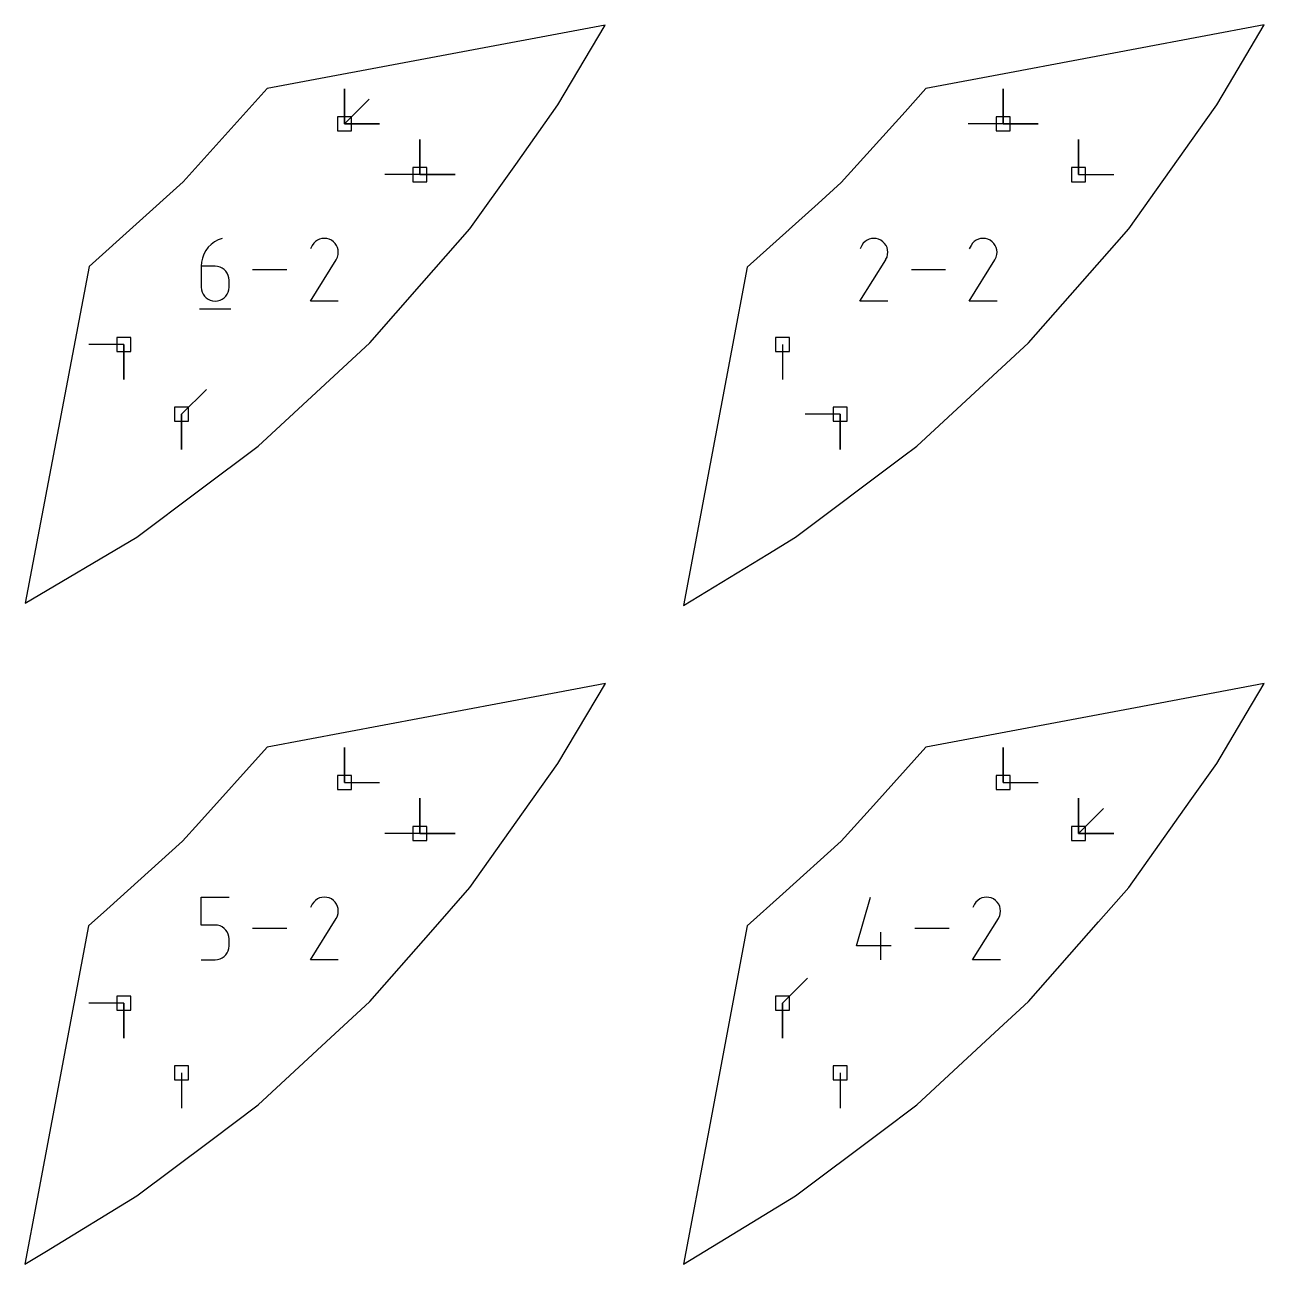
# Model space of a CAD drawing. Extents: x 0 to 800, y 0 to 1000.
# Drawn here: x 670.7 to 721.1, y 629.3 to 679.7 of the extents above; entities that cross this region are included whole.
import ezdxf

# ---------------------------------------------------------------- set-up
doc = ezdxf.new("R2010")
doc.units = 0
doc.header["$MEASUREMENT"] = 0
for name, color, linetype in [('annotation', 7, 'Continuous'), ('boundary', 7, 'Continuous'), ('hole', 7, 'Continuous')]:
    doc.layers.add(name, color=color, linetype=linetype)

msp = doc.modelspace()

# ---------------------------------------------------------------- linework, layer by layer
at = {"layer": 'annotation', "color": 1}
for p, q in [((683.730626, 675.701468), (683.730626, 677.130218)), ((683.730626, 675.701468), (683.730626, 677.130218)), ((683.730626, 677.130218), (683.730626, 675.701468)), ((683.730626, 675.701468), (683.730626, 677.130218)), ((683.730626, 677.130218), (683.730626, 675.701468)), ((710.519404, 675.701468), (710.519404, 677.130218)), ((710.519404, 675.701468), (710.519404, 677.130218)), ((710.519404, 677.130218), (710.519404, 675.701468)), ((710.519404, 675.701468), (710.519404, 677.130218)), ((710.519404, 677.130218), (710.519404, 675.701468)), ((683.730626, 675.701468), (684.740905, 676.711747)), ((683.730626, 675.701468), (685.159376, 675.701468)), ((683.730626, 675.701468), (685.159376, 675.701468)), ((685.159376, 675.701468), (683.730626, 675.701468)), ((710.519404, 675.701468), (709.090654, 675.701468)), ((710.519404, 675.701468), (711.948154, 675.701468)), ((710.519404, 675.701468), (711.948154, 675.701468)), ((711.948154, 675.701468), (710.519404, 675.701468)), ((686.79973, 673.634891), (686.79973, 675.063641)), ((686.79973, 673.634891), (686.79973, 675.063641)), ((686.79973, 675.063641), (686.79973, 673.634891)), ((686.79973, 673.634891), (686.79973, 675.063641)), ((686.79973, 675.063641), (686.79973, 673.634891)), ((713.588508, 673.634891), (713.588508, 675.063641)), ((713.588508, 673.634891), (713.588508, 675.063641)), ((713.588508, 675.063641), (713.588508, 673.634891)), ((686.79973, 673.634891), (685.37098, 673.634891)), ((686.79973, 673.634891), (688.22848, 673.634891)), ((686.79973, 673.634891), (688.22848, 673.634891)), ((688.22848, 673.634891), (686.79973, 673.634891)), ((713.588508, 673.634891), (715.017258, 673.634891)), ((678.447596, 670.900311), (678.3136, 670.799263)), ((678.596484, 670.982279), (678.447596, 670.900311)), ((678.758738, 671.043114), (678.596484, 670.982279)), ((678.758738, 671.043114), (678.758738, 671.043114)), ((682.554235, 670.913067), (682.48342, 670.8432)), ((682.634687, 670.968545), (682.554235, 670.913067)), ((682.722624, 671.009075), (682.634687, 670.968545)), ((682.815891, 671.034097), (682.722624, 671.009075)), ((682.912335, 671.043052), (682.815891, 671.034097)), ((683.009801, 671.03538), (682.912335, 671.043052)), ((683.106137, 671.010522), (683.009801, 671.03538)), ((683.199188, 670.967918), (683.106137, 671.010522)), ((683.282412, 670.90882), (683.199188, 670.967918)), ((683.199188, 670.967918), (683.199188, 670.967918)), ((683.351997, 670.837904), (683.282412, 670.90882)), ((704.902562, 670.913067), (704.831747, 670.8432)), ((704.983015, 670.968545), (704.902562, 670.913067)), ((705.070951, 671.009075), (704.983015, 670.968545)), ((705.164218, 671.034097), (705.070951, 671.009075)), ((705.260662, 671.043052), (705.164218, 671.034097)), ((705.358128, 671.03538), (705.260662, 671.043052)), ((705.454464, 671.010522), (705.358128, 671.03538)), ((705.547515, 670.967918), (705.454464, 671.010522)), ((705.63074, 670.90882), (705.547515, 670.967918)), ((705.547515, 670.967918), (705.547515, 670.967918)), ((705.700324, 670.837904), (705.63074, 670.90882)), ((709.343205, 670.913067), (709.27239, 670.8432)), ((709.423657, 670.968545), (709.343205, 670.913067)), ((709.511594, 671.009075), (709.423657, 670.968545)), ((709.604861, 671.034097), (709.511594, 671.009075)), ((709.701305, 671.043052), (709.604861, 671.034097)), ((709.798771, 671.03538), (709.701305, 671.043052)), ((709.895107, 671.010522), (709.798771, 671.03538)), ((709.988158, 670.967918), (709.895107, 671.010522)), ((710.071382, 670.90882), (709.988158, 670.967918)), ((709.988158, 670.967918), (709.988158, 670.967918)), ((710.140967, 670.837904), (710.071382, 670.90882)), ((678.016255, 670.402182), (677.957116, 670.245354)), ((678.096402, 670.548145), (678.016255, 670.402182)), ((678.196026, 670.68119), (678.096402, 670.548145)), ((678.3136, 670.799263), (678.196026, 670.68119)), ((682.424396, 670.759504), (682.35002, 670.61683)), ((682.48342, 670.8432), (682.424396, 670.759504)), ((683.407323, 670.757342), (683.351997, 670.837904)), ((683.447772, 670.669308), (683.407323, 670.757342)), ((683.472724, 670.575975), (683.447772, 670.669308)), ((683.44842, 670.285919), (683.473667, 670.382107)), ((683.481563, 670.479517), (683.472724, 670.575975)), ((683.473667, 670.382107), (683.481563, 670.479517)), ((704.772723, 670.759504), (704.698347, 670.61683)), ((704.831747, 670.8432), (704.772723, 670.759504)), ((705.75565, 670.757342), (705.700324, 670.837904)), ((705.796099, 670.669308), (705.75565, 670.757342)), ((705.821052, 670.575975), (705.796099, 670.669308)), ((705.796747, 670.285919), (705.821995, 670.382107)), ((705.82989, 670.479517), (705.821052, 670.575975)), ((705.821995, 670.382107), (705.82989, 670.479517)), ((709.213366, 670.759504), (709.13899, 670.61683)), ((709.27239, 670.8432), (709.213366, 670.759504)), ((710.196293, 670.757342), (710.140967, 670.837904)), ((710.236742, 670.669308), (710.196293, 670.757342)), ((710.261695, 670.575975), (710.236742, 670.669308)), ((710.23739, 670.285919), (710.262638, 670.382107)), ((710.270533, 670.479517), (710.261695, 670.575975)), ((710.262638, 670.382107), (710.270533, 670.479517)), ((677.920511, 670.079714), (677.90797, 669.907318)), ((677.90797, 669.907318), (677.90797, 669.05959)), ((678.474349, 669.907318), (677.90797, 669.907318)), ((677.957116, 670.245354), (677.920511, 670.079714)), ((678.576213, 669.898227), (678.474349, 669.907318)), ((678.672064, 669.87201), (678.576213, 669.898227)), ((678.760307, 669.830246), (678.672064, 669.87201)), ((682.34842, 668.49255), (683.395125, 670.177611)), ((683.395125, 670.177611), (683.396376, 670.179159)), ((683.395125, 670.177611), (683.395125, 670.177611)), ((683.396376, 670.179159), (683.397576, 670.180721)), ((683.397576, 670.180721), (683.398733, 670.182308)), ((683.398733, 670.182308), (683.399854, 670.183936)), ((683.399854, 670.183936), (683.400947, 670.185616)), ((683.400947, 670.185616), (683.402021, 670.187362)), ((683.402021, 670.187362), (683.403082, 670.189186)), ((683.403082, 670.189186), (683.40414, 670.191103)), ((683.40414, 670.191103), (683.405202, 670.193126)), ((683.405202, 670.193126), (683.44842, 670.285919)), ((683.405202, 670.193126), (683.405202, 670.193126)), ((704.696748, 668.49255), (705.743453, 670.177611)), ((705.743453, 670.177611), (705.744704, 670.179159)), ((705.743453, 670.177611), (705.743453, 670.177611)), ((705.744704, 670.179159), (705.745904, 670.180721)), ((705.745904, 670.180721), (705.74706, 670.182308)), ((705.74706, 670.182308), (705.748181, 670.183936)), ((705.748181, 670.183936), (705.749275, 670.185616)), ((705.749275, 670.185616), (705.750348, 670.187362)), ((705.750348, 670.187362), (705.75141, 670.189186)), ((705.75141, 670.189186), (705.752468, 670.191103)), ((705.752468, 670.191103), (705.753529, 670.193126)), ((705.753529, 670.193126), (705.796747, 670.285919)), ((705.753529, 670.193126), (705.753529, 670.193126)), ((709.137391, 668.49255), (710.184095, 670.177611)), ((710.184095, 670.177611), (710.185347, 670.179159)), ((710.184095, 670.177611), (710.184095, 670.177611)), ((710.185347, 670.179159), (710.186547, 670.180721)), ((710.186547, 670.180721), (710.187703, 670.182308)), ((710.187703, 670.182308), (710.188824, 670.183936)), ((710.188824, 670.183936), (710.189917, 670.185616)), ((710.189917, 670.185616), (710.190991, 670.187362)), ((710.190991, 670.187362), (710.192053, 670.189186)), ((710.192053, 670.189186), (710.19311, 670.191103)), ((710.19311, 670.191103), (710.194172, 670.193126)), ((710.194172, 670.193126), (710.23739, 670.285919)), ((710.194172, 670.193126), (710.194172, 670.193126)), ((678.839349, 669.774518), (678.760307, 669.830246)), ((678.907594, 669.706406), (678.839349, 669.774518)), ((678.963448, 669.627491), (678.907594, 669.706406)), ((679.005318, 669.539354), (678.963448, 669.627491)), ((679.031609, 669.443576), (679.005318, 669.539354)), ((679.040727, 669.341739), (679.031609, 669.443576)), ((681.392014, 669.767843), (679.997421, 669.767843)), ((708.180984, 669.767843), (706.786391, 669.767843)), ((677.90797, 669.05959), (677.90797, 669.05959)), ((677.90797, 669.05959), (677.917114, 668.957703)), ((677.917114, 668.957703), (677.943471, 668.861793)), ((677.943471, 668.861793), (677.985427, 668.773465)), ((678.963448, 668.773465), (679.005318, 668.861793)), ((679.005318, 668.861793), (679.031609, 668.957703)), ((679.031609, 668.957703), (679.040727, 669.05959)), ((679.040727, 669.05959), (679.040727, 669.341739)), ((679.040727, 669.341739), (679.040727, 669.341739)), ((677.985427, 668.773465), (678.041367, 668.694323)), ((678.041367, 668.694323), (678.109678, 668.625971)), ((678.109678, 668.625971), (678.188745, 668.570016)), ((678.188745, 668.570016), (678.276956, 668.528061)), ((678.276956, 668.528061), (678.372695, 668.501711)), ((678.372695, 668.501711), (678.474349, 668.492571)), ((678.474349, 668.492571), (678.576213, 668.501711)), ((678.474349, 668.492571), (678.474349, 668.492571)), ((678.576213, 668.501711), (678.672064, 668.528061)), ((678.672064, 668.528061), (678.760307, 668.570016)), ((678.760307, 668.570016), (678.839349, 668.625971)), ((678.839349, 668.625971), (678.907594, 668.694323)), ((678.907594, 668.694323), (678.963448, 668.773465)), ((683.481178, 668.49255), (682.34842, 668.49255)), ((705.829505, 668.49255), (704.696748, 668.49255)), ((710.270148, 668.49255), (709.137391, 668.49255)), ((677.837033, 668.173753), (679.112304, 668.173753)), ((674.761365, 666.732207), (673.332615, 666.732207)), ((674.761365, 666.732207), (674.761365, 665.303457)), ((674.761365, 666.732207), (674.761365, 665.303457)), ((674.761365, 665.303457), (674.761365, 666.732207)), ((701.550142, 666.732207), (701.550142, 665.303457)), ((677.107288, 663.89322), (678.117567, 664.903499)), ((677.107288, 663.89322), (677.107288, 662.46447)), ((677.107288, 663.89322), (677.107288, 662.46447)), ((677.107288, 662.46447), (677.107288, 663.89322)), ((703.896066, 663.89322), (702.467316, 663.89322)), ((703.896066, 663.89322), (703.896066, 662.46447)), ((703.896066, 663.89322), (703.896066, 662.46447)), ((703.896066, 662.46447), (703.896066, 663.89322)), ((683.730626, 648.91269), (683.730626, 650.34144)), ((683.730626, 648.91269), (683.730626, 650.34144)), ((683.730626, 650.34144), (683.730626, 648.91269)), ((710.519404, 648.91269), (710.519404, 650.34144)), ((710.519404, 648.91269), (710.519404, 650.34144)), ((710.519404, 650.34144), (710.519404, 648.91269)), ((683.730626, 648.91269), (685.159376, 648.91269)), ((710.519404, 648.91269), (711.948154, 648.91269)), ((686.79973, 646.846113), (686.79973, 648.274863)), ((686.79973, 646.846113), (686.79973, 648.274863)), ((686.79973, 648.274863), (686.79973, 646.846113)), ((686.79973, 646.846113), (686.79973, 648.274863)), ((686.79973, 648.274863), (686.79973, 646.846113)), ((713.588508, 646.846113), (713.588508, 648.274863)), ((713.588508, 646.846113), (713.588508, 648.274863)), ((713.588508, 648.274863), (713.588508, 646.846113)), ((713.588508, 646.846113), (713.588508, 648.274863)), ((713.588508, 648.274863), (713.588508, 646.846113)), ((713.588508, 646.846113), (714.598786, 647.856391)), ((686.79973, 646.846113), (685.37098, 646.846113)), ((686.79973, 646.846113), (688.22848, 646.846113)), ((686.79973, 646.846113), (688.22848, 646.846113)), ((688.22848, 646.846113), (686.79973, 646.846113)), ((713.588508, 646.846113), (715.017258, 646.846113)), ((713.588508, 646.846113), (715.017258, 646.846113)), ((715.017258, 646.846113), (713.588508, 646.846113)), ((677.90797, 643.11854), (677.90797, 644.254336)), ((677.90797, 644.254336), (679.040727, 644.254336)), ((682.634687, 644.179767), (682.554235, 644.124289)), ((682.722624, 644.220297), (682.634687, 644.179767)), ((682.815891, 644.245319), (682.722624, 644.220297)), ((682.912335, 644.254274), (682.815891, 644.245319)), ((683.009801, 644.246602), (682.912335, 644.254274)), ((683.106137, 644.221744), (683.009801, 644.246602)), ((683.199188, 644.179139), (683.106137, 644.221744)), ((683.282412, 644.120042), (683.199188, 644.179139)), ((683.199188, 644.179139), (683.199188, 644.179139)), ((704.555033, 642.270811), (705.120612, 644.254336)), ((709.56518, 644.179767), (709.484727, 644.124289)), ((709.653116, 644.220297), (709.56518, 644.179767)), ((709.746383, 644.245319), (709.653116, 644.220297)), ((709.842827, 644.254274), (709.746383, 644.245319)), ((709.940293, 644.246602), (709.842827, 644.254274)), ((710.036629, 644.221744), (709.940293, 644.246602)), ((710.12968, 644.179139), (710.036629, 644.221744)), ((710.212904, 644.120042), (710.12968, 644.179139)), ((710.12968, 644.179139), (710.12968, 644.179139)), ((682.424396, 643.970726), (682.35002, 643.828052)), ((682.48342, 644.054422), (682.424396, 643.970726)), ((682.554235, 644.124289), (682.48342, 644.054422)), ((683.351997, 644.049126), (683.282412, 644.120042)), ((683.407323, 643.968564), (683.351997, 644.049126)), ((683.447772, 643.88053), (683.407323, 643.968564)), ((683.472724, 643.787197), (683.447772, 643.88053)), ((683.481563, 643.690739), (683.472724, 643.787197)), ((683.473667, 643.593329), (683.481563, 643.690739)), ((709.354888, 643.970726), (709.280512, 643.828052)), ((709.413912, 644.054422), (709.354888, 643.970726)), ((709.484727, 644.124289), (709.413912, 644.054422)), ((710.282489, 644.049126), (710.212904, 644.120042)), ((710.337815, 643.968564), (710.282489, 644.049126)), ((710.378264, 643.88053), (710.337815, 643.968564)), ((710.403217, 643.787197), (710.378264, 643.88053)), ((710.412055, 643.690739), (710.403217, 643.787197)), ((710.40416, 643.593329), (710.412055, 643.690739)), ((682.34842, 641.703772), (683.395125, 643.388833)), ((683.395125, 643.388833), (683.396376, 643.390381)), ((683.395125, 643.388833), (683.395125, 643.388833)), ((683.396376, 643.390381), (683.397576, 643.391943)), ((683.397576, 643.391943), (683.398733, 643.39353)), ((683.398733, 643.39353), (683.399854, 643.395158)), ((683.399854, 643.395158), (683.400947, 643.396838)), ((683.400947, 643.396838), (683.402021, 643.398584)), ((683.402021, 643.398584), (683.403082, 643.400408)), ((683.403082, 643.400408), (683.40414, 643.402325)), ((683.40414, 643.402325), (683.405202, 643.404348)), ((683.405202, 643.404348), (683.44842, 643.497141)), ((683.405202, 643.404348), (683.405202, 643.404348)), ((683.44842, 643.497141), (683.473667, 643.593329)), ((709.278913, 641.703772), (710.325617, 643.388833)), ((710.325617, 643.388833), (710.326869, 643.390381)), ((710.325617, 643.388833), (710.325617, 643.388833)), ((710.326869, 643.390381), (710.328069, 643.391943)), ((710.328069, 643.391943), (710.329225, 643.39353)), ((710.329225, 643.39353), (710.330346, 643.395158)), ((710.330346, 643.395158), (710.331439, 643.396838)), ((710.331439, 643.396838), (710.332513, 643.398584)), ((710.332513, 643.398584), (710.333575, 643.400408)), ((710.333575, 643.400408), (710.334632, 643.402325)), ((710.334632, 643.402325), (710.335694, 643.404348)), ((710.335694, 643.404348), (710.378912, 643.497141)), ((710.335694, 643.404348), (710.335694, 643.404348)), ((710.378912, 643.497141), (710.40416, 643.593329)), ((678.474349, 643.11854), (677.90797, 643.11854)), ((678.576045, 643.109449), (678.474349, 643.11854)), ((678.671806, 643.083232), (678.576045, 643.109449)), ((678.760023, 643.041468), (678.671806, 643.083232)), ((678.839085, 642.98574), (678.760023, 643.041468)), ((678.907383, 642.917628), (678.839085, 642.98574)), ((678.963306, 642.838713), (678.907383, 642.917628)), ((679.005245, 642.750576), (678.963306, 642.838713)), ((679.031588, 642.654798), (679.005245, 642.750576)), ((679.040727, 642.552961), (679.031588, 642.654798)), ((681.392014, 642.979065), (679.997421, 642.979065)), ((705.546716, 641.703793), (705.546716, 642.83655)), ((708.322506, 642.979065), (706.927913, 642.979065)), ((679.005226, 642.073015), (679.031583, 642.168925)), ((679.031583, 642.168925), (679.040727, 642.270811)), ((679.040727, 642.270811), (679.040727, 642.552961)), ((679.040727, 642.552961), (679.040727, 642.552961)), ((705.97122, 642.270811), (704.555033, 642.270811)), ((677.90797, 641.703793), (678.474349, 641.703793)), ((678.474349, 641.703793), (678.576003, 641.712933)), ((678.474349, 641.703793), (678.474349, 641.703793)), ((678.576003, 641.712933), (678.671742, 641.739283)), ((678.671742, 641.739283), (678.759952, 641.781238)), ((678.759952, 641.781238), (678.83902, 641.837193)), ((678.83902, 641.837193), (678.90733, 641.905545)), ((678.90733, 641.905545), (678.963271, 641.984687)), ((678.963271, 641.984687), (679.005226, 642.073015)), ((683.481178, 641.703772), (682.34842, 641.703772)), ((710.41167, 641.703772), (709.278913, 641.703772)), ((701.550142, 639.943429), (702.560421, 640.953707)), ((674.761365, 639.943429), (673.332615, 639.943429)), ((674.761365, 639.943429), (674.761365, 638.514679)), ((674.761365, 639.943429), (674.761365, 638.514679)), ((674.761365, 638.514679), (674.761365, 639.943429)), ((701.550142, 639.943429), (701.550142, 638.514679)), ((701.550142, 639.943429), (701.550142, 638.514679)), ((701.550142, 638.514679), (701.550142, 639.943429)), ((677.107288, 637.104442), (677.107288, 635.675692)), ((703.896066, 637.104442), (703.896066, 635.675692))]:
    msp.add_line(p, q, dxfattribs=at)
at = {"layer": 'boundary', "color": 5}
for p, q in [((694.334018, 679.707999), (680.589269, 677.136235)), ((692.416112, 676.471486), (694.334018, 679.707999)), ((721.135667, 679.729721), (710.771592, 677.775961)), ((719.681148, 677.275184), (721.135667, 679.729721)), ((710.771592, 677.775961), (707.378047, 677.136235)), ((680.589269, 677.136235), (677.167877, 673.343374)), ((707.378047, 677.136235), (706.52844, 676.194384)), ((719.20489, 676.471486), (719.681148, 677.275184)), ((690.695716, 674.051535), (692.416112, 676.471486)), ((718.777677, 675.870559), (719.20489, 676.471486)), ((706.52844, 676.194384), (703.933693, 673.317918)), ((715.625542, 671.436689), (718.777677, 675.870559)), ((688.836764, 671.436689), (690.695716, 674.051535)), ((677.167877, 673.343374), (673.352053, 669.896526)), ((703.933693, 673.317918), (702.991841, 672.468311)), ((702.991841, 672.468311), (700.115375, 669.873563)), ((686.876667, 669.206458), (688.836764, 671.436689)), ((715.138806, 670.882873), (715.625542, 671.436689)), ((711.547487, 666.79661), (715.138806, 670.882873)), ((673.352053, 669.896526), (670.750402, 656.207662)), ((700.115375, 669.873563), (699.475649, 666.480018)), ((684.758709, 666.79661), (686.876667, 669.206458)), ((682.579682, 664.779736), (684.758709, 666.79661)), ((699.475649, 666.480018), (697.52189, 656.115943)), ((711.006386, 666.295776), (711.547487, 666.79661)), ((707.01394, 662.600428), (711.006386, 666.295776)), ((680.225162, 662.600428), (682.579682, 664.779736)), ((677.850311, 660.818296), (680.225162, 662.600428)), ((706.424212, 662.157885), (707.01394, 662.600428)), ((702.072975, 658.892636), (706.424212, 662.157885)), ((675.284197, 658.892636), (677.850311, 660.818296)), ((670.750402, 656.207662), (675.284197, 658.892636)), ((700.950374, 658.207718), (702.072975, 658.892636)), ((697.52189, 656.115943), (700.950374, 658.207718)), ((694.34689, 652.940943), (691.687082, 652.439535)), ((693.973606, 652.311017), (694.34689, 652.940943)), ((721.135667, 652.940943), (715.90777, 651.955418)), ((720.401972, 651.702813), (721.135667, 652.940943)), ((691.687082, 652.439535), (680.589269, 650.347457)), ((692.416112, 649.682708), (693.973606, 652.311017)), ((715.90777, 651.955418), (707.378047, 650.347457)), ((719.20489, 649.682708), (720.401972, 651.702813)), ((680.589269, 650.347457), (677.810824, 647.267348)), ((707.378047, 650.347457), (705.242547, 647.980101)), ((691.019012, 647.717513), (692.416112, 649.682708)), ((718.131085, 648.172269), (719.20489, 649.682708)), ((688.836764, 644.647911), (691.019012, 647.717513)), ((705.242547, 647.980101), (703.933693, 646.52914)), ((715.625542, 644.647911), (718.131085, 648.172269)), ((677.810824, 647.267348), (677.144915, 646.52914)), ((677.144915, 646.52914), (674.064806, 643.750694)), ((703.933693, 646.52914), (701.566336, 644.393641)), ((687.245007, 642.836784), (688.836764, 644.647911)), ((701.566336, 644.393641), (700.115375, 643.084785)), ((714.402125, 643.255888), (715.625542, 644.647911)), ((674.064806, 643.750694), (673.326598, 643.084785)), ((711.547487, 640.007832), (714.402125, 643.255888)), ((673.326598, 643.084785), (671.234519, 631.986973)), ((684.758709, 640.007832), (687.245007, 642.836784)), ((700.115375, 643.084785), (698.507414, 634.555062)), ((682.989164, 638.369968), (684.758709, 640.007832)), ((710.187423, 638.748978), (711.547487, 640.007832)), ((707.01394, 635.81165), (710.187423, 638.748978)), ((680.225162, 635.81165), (682.989164, 638.369968)), ((678.296592, 634.364415), (680.225162, 635.81165)), ((705.531651, 634.699312), (707.01394, 635.81165)), ((702.072975, 632.103858), (705.531651, 634.699312)), ((675.284197, 632.103858), (678.296592, 634.364415)), ((698.507414, 634.555062), (697.52189, 629.327165)), ((671.612989, 629.863992), (675.284197, 632.103858)), ((699.251303, 630.382308), (702.072975, 632.103858)), ((671.234519, 631.986973), (670.733112, 629.327165)), ((697.52189, 629.327165), (699.251303, 630.382308)), ((670.733112, 629.327165), (671.612989, 629.863992))]:
    msp.add_line(p, q, dxfattribs=at)
at = {"layer": 'hole', "color": 5}
for p, q in [((684.016376, 675.987218), (683.444876, 675.987218)), ((683.444876, 675.987218), (683.444876, 675.415718)), ((684.016376, 675.415718), (684.016376, 675.987218)), ((710.805154, 675.987218), (710.233654, 675.987218)), ((710.233654, 675.987218), (710.233654, 675.415718)), ((710.805154, 675.415718), (710.805154, 675.987218)), ((683.444876, 675.415718), (684.016376, 675.415718)), ((710.233654, 675.415718), (710.805154, 675.415718)), ((687.08548, 673.920641), (686.51398, 673.920641)), ((686.51398, 673.920641), (686.51398, 673.349141)), ((687.08548, 673.349141), (687.08548, 673.920641)), ((713.874258, 673.920641), (713.302758, 673.920641)), ((713.302758, 673.920641), (713.302758, 673.349141)), ((713.874258, 673.349141), (713.874258, 673.920641)), ((686.51398, 673.349141), (687.08548, 673.349141)), ((713.302758, 673.349141), (713.874258, 673.349141)), ((675.047115, 667.017957), (674.475615, 667.017957)), ((674.475615, 667.017957), (674.475615, 666.446457)), ((675.047115, 666.446457), (675.047115, 667.017957)), ((701.835892, 667.017957), (701.264392, 667.017957)), ((701.264392, 667.017957), (701.264392, 666.446457)), ((701.835892, 666.446457), (701.835892, 667.017957)), ((674.475615, 666.446457), (675.047115, 666.446457)), ((701.264392, 666.446457), (701.835892, 666.446457)), ((677.393038, 664.17897), (676.821538, 664.17897)), ((676.821538, 664.17897), (676.821538, 663.60747)), ((677.393038, 663.60747), (677.393038, 664.17897)), ((704.181816, 664.17897), (703.610316, 664.17897)), ((703.610316, 664.17897), (703.610316, 663.60747)), ((704.181816, 663.60747), (704.181816, 664.17897)), ((676.821538, 663.60747), (677.393038, 663.60747)), ((703.610316, 663.60747), (704.181816, 663.60747)), ((684.016376, 649.19844), (683.444876, 649.19844)), ((683.444876, 649.19844), (683.444876, 648.62694)), ((684.016376, 648.62694), (684.016376, 649.19844)), ((710.805154, 649.19844), (710.233654, 649.19844)), ((710.233654, 649.19844), (710.233654, 648.62694)), ((710.805154, 648.62694), (710.805154, 649.19844)), ((683.444876, 648.62694), (684.016376, 648.62694)), ((710.233654, 648.62694), (710.805154, 648.62694)), ((687.08548, 647.131863), (686.51398, 647.131863)), ((686.51398, 647.131863), (686.51398, 646.560363)), ((687.08548, 646.560363), (687.08548, 647.131863)), ((713.874258, 647.131863), (713.302758, 647.131863)), ((713.302758, 647.131863), (713.302758, 646.560363)), ((713.874258, 646.560363), (713.874258, 647.131863)), ((686.51398, 646.560363), (687.08548, 646.560363)), ((713.302758, 646.560363), (713.874258, 646.560363)), ((675.047115, 640.229179), (674.475615, 640.229179)), ((674.475615, 640.229179), (674.475615, 639.657679)), ((675.047115, 639.657679), (675.047115, 640.229179)), ((701.835892, 640.229179), (701.264392, 640.229179)), ((701.264392, 640.229179), (701.264392, 639.657679)), ((701.835892, 639.657679), (701.835892, 640.229179)), ((674.475615, 639.657679), (675.047115, 639.657679)), ((701.264392, 639.657679), (701.835892, 639.657679)), ((677.393038, 637.390192), (676.821538, 637.390192)), ((676.821538, 637.390192), (676.821538, 636.818692)), ((677.393038, 636.818692), (677.393038, 637.390192)), ((704.181816, 637.390192), (703.610316, 637.390192)), ((703.610316, 637.390192), (703.610316, 636.818692)), ((704.181816, 636.818692), (704.181816, 637.390192)), ((676.821538, 636.818692), (677.393038, 636.818692)), ((703.610316, 636.818692), (704.181816, 636.818692))]:
    msp.add_line(p, q, dxfattribs=at)

doc.saveas('drawing.dxf')
